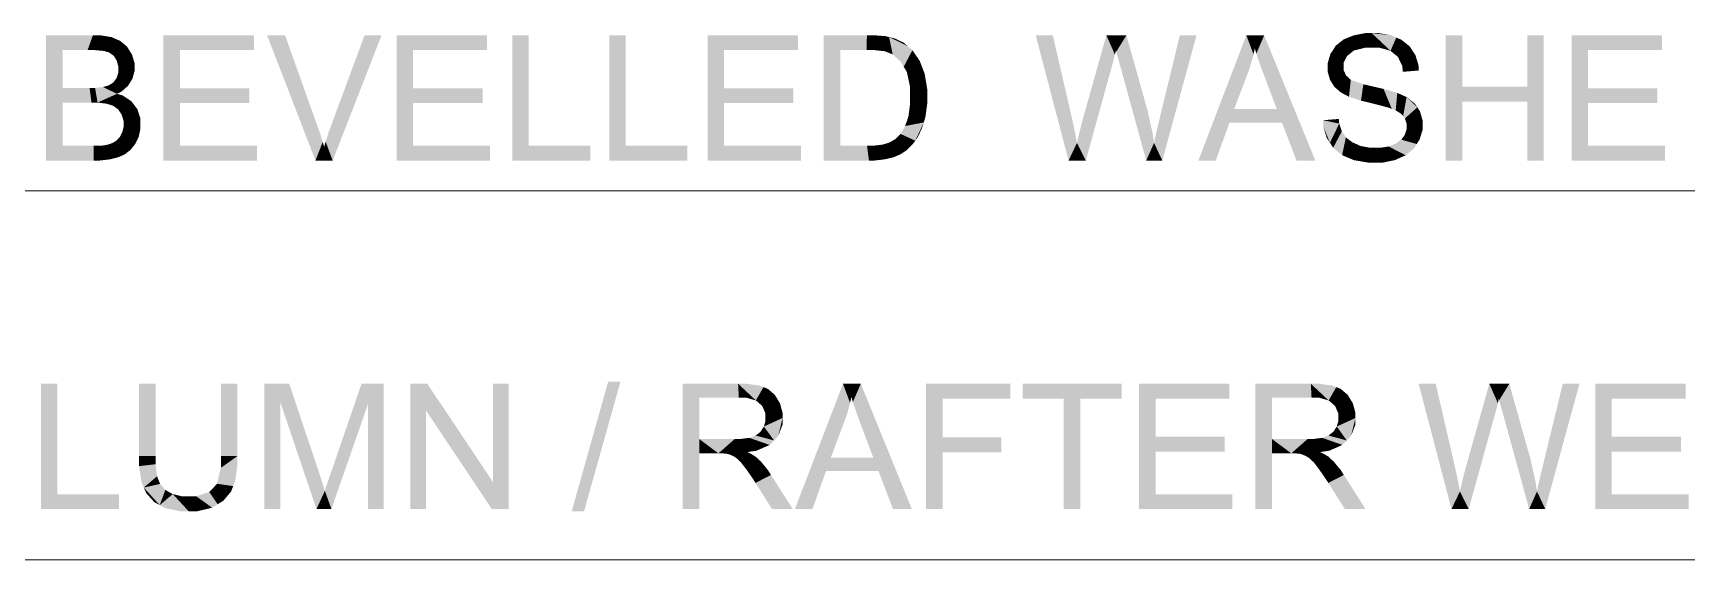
# Model space of a CAD drawing. Header units: millimetres. Extents: x 2 to 579, y 1 to 405.
# Drawn here: x 265.71 to 277.12, y 111.22 to 114.86 of the extents above; entities that cross this region are included whole.
import ezdxf

# ---------------------------------------------------------------- set-up
doc = ezdxf.new("R2010")
doc.units = ezdxf.units.MM
doc.linetypes.add('XKITLINE00', pattern=[0])
doc.layers.add('LinkedObject', color=7, linetype='Continuous', lineweight=0)

# ---------------------------------------------------------------- blocks, each defined once
blk = doc.blocks.new('*A4')
at = {"layer": 'LinkedObject'}
for points in [[(265.795, 114.843), (265.909, 114.379), (265.795, 113.979)], [(265.909, 114.48), (265.909, 114.379), (265.795, 114.843)], [(265.795, 114.843), (265.909, 114.741), (265.909, 114.48)], [(266.082, 114.741), (265.795, 114.843), (266.119, 114.843)], [(265.909, 114.741), (265.795, 114.843), (266.082, 114.741)], [(266.082, 114.741), (266.119, 114.843), (266.129, 114.741)], [(266.119, 114.843), (266.195, 114.735), (266.129, 114.741)], [(266.169, 114.843), (266.195, 114.735), (266.119, 114.843)], [(266.248, 114.83), (266.195, 114.735), (266.169, 114.843)], [(266.72, 114.477), (266.606, 113.979), (266.606, 114.843)], [(266.72, 114.477), (266.606, 114.843), (266.72, 114.741)], [(267.231, 114.741), (266.606, 114.843), (267.231, 114.843)], [(266.72, 114.741), (266.606, 114.843), (267.231, 114.741)], [(267.445, 114.843), (267.655, 113.979), (267.321, 114.843)], [(267.669, 114.215), (267.655, 113.979), (267.445, 114.843)], [(268.111, 114.843), (267.761, 114.215), (267.994, 114.843)], [(267.774, 113.979), (267.761, 114.215), (268.111, 114.843)], [(268.329, 114.477), (268.215, 113.979), (268.215, 114.843)], [(268.329, 114.477), (268.215, 114.843), (268.329, 114.741)], [(268.84, 114.741), (268.215, 114.843), (268.84, 114.843)], [(268.329, 114.741), (268.215, 114.843), (268.84, 114.741)], [(269.127, 114.843), (269.013, 113.979), (269.013, 114.843)], [(269.127, 114.081), (269.013, 113.979), (269.127, 114.843)], [(269.797, 114.843), (269.683, 113.979), (269.683, 114.843)], [(269.797, 114.081), (269.683, 113.979), (269.797, 114.843)], [(270.475, 114.477), (270.361, 113.979), (270.361, 114.843)], [(270.475, 114.477), (270.361, 114.843), (270.475, 114.741)], [(270.985, 114.741), (270.361, 114.843), (270.985, 114.843)], [(270.475, 114.741), (270.361, 114.843), (270.985, 114.741)], [(271.163, 114.843), (271.277, 114.741), (271.163, 113.979)], [(271.459, 114.741), (271.163, 114.843), (271.461, 114.843)], [(271.277, 114.741), (271.163, 114.843), (271.459, 114.741)], [(271.461, 114.843), (271.51, 114.741), (271.459, 114.741)], [(271.511, 114.843), (271.51, 114.741), (271.461, 114.843)], [(271.511, 114.843), (271.584, 114.733), (271.51, 114.741)], [(271.588, 114.837), (271.584, 114.733), (271.511, 114.843)], [(271.614, 114.831), (271.584, 114.733), (271.588, 114.837)], [(272.744, 114.843), (272.853, 113.979), (272.626, 114.843)], [(272.875, 114.277), (272.853, 113.979), (272.744, 114.843)], [(273.114, 114.843), (273.154, 114.637), (272.95, 114.26)], [(273.154, 114.637), (273.114, 114.843), (273.16, 114.658)], [(273.16, 114.658), (273.114, 114.843), (273.173, 114.709)], [(273.173, 114.709), (273.114, 114.843), (273.18, 114.739)], [(273.252, 114.843), (273.18, 114.739), (273.114, 114.843)], [(273.18, 114.739), (273.252, 114.843), (273.182, 114.729)], [(273.182, 114.729), (273.252, 114.843), (273.196, 114.679)], [(273.196, 114.679), (273.252, 114.843), (273.208, 114.637)], [(273.208, 114.637), (273.252, 114.843), (273.375, 114.406)], [(273.736, 114.843), (273.486, 114.288), (273.621, 114.843)], [(273.5, 113.979), (273.486, 114.288), (273.736, 114.843)], [(274.08, 114.843), (274.092, 114.587), (273.749, 113.979)], [(274.092, 114.587), (274.08, 114.843), (274.106, 114.628)], [(274.106, 114.628), (274.08, 114.843), (274.13, 114.711)], [(274.13, 114.711), (274.08, 114.843), (274.138, 114.753)], [(274.203, 114.843), (274.138, 114.753), (274.08, 114.843)], [(274.138, 114.753), (274.203, 114.843), (274.149, 114.717)], [(274.149, 114.717), (274.203, 114.843), (274.179, 114.627)], [(274.179, 114.627), (274.203, 114.843), (274.2, 114.573)], [(274.2, 114.573), (274.203, 114.843), (274.29, 114.334)], [(274.29, 114.334), (274.203, 114.843), (274.326, 114.241)], [(274.326, 114.241), (274.203, 114.843), (274.556, 113.979)], [(274.823, 114.843), (274.898, 114.757), (274.787, 114.829)], [(274.902, 114.858), (274.898, 114.757), (274.823, 114.843)], [(274.945, 114.858), (274.898, 114.757), (274.902, 114.858)], [(274.898, 114.757), (274.945, 114.858), (274.95, 114.757)], [(274.945, 114.858), (275, 114.757), (274.95, 114.757)], [(275.078, 114.843), (274.945, 114.858), (274.993, 114.858)], [(275.115, 114.827), (274.945, 114.858), (275.078, 114.843)], [(275.075, 114.736), (274.945, 114.858), (275.115, 114.827)], [(275, 114.757), (274.945, 114.858), (275.075, 114.736)], [(275.57, 114.488), (275.456, 113.979), (275.456, 114.843)], [(275.57, 114.488), (275.456, 114.843), (275.57, 114.843)], [(276.133, 114.843), (276.019, 114.488), (276.019, 114.843)], [(276.019, 114.386), (276.019, 114.488), (276.133, 114.843)], [(276.019, 114.386), (276.133, 114.843), (276.133, 113.979)], [(276.439, 114.477), (276.325, 113.979), (276.325, 114.843)], [(276.439, 114.477), (276.325, 114.843), (276.439, 114.741)], [(276.949, 114.741), (276.325, 114.843), (276.949, 114.843)], [(276.439, 114.741), (276.325, 114.843), (276.949, 114.741)], [(266.195, 114.735), (266.248, 114.83), (266.214, 114.729)], [(266.214, 114.729), (266.248, 114.83), (266.233, 114.723)], [(266.233, 114.723), (266.248, 114.83), (266.278, 114.817)], [(266.278, 114.817), (266.263, 114.701), (266.233, 114.723)], [(266.308, 114.804), (266.263, 114.701), (266.278, 114.817)], [(266.355, 114.764), (266.263, 114.701), (266.308, 114.804)], [(266.372, 114.736), (266.263, 114.701), (266.355, 114.764)], [(266.263, 114.701), (266.372, 114.736), (266.273, 114.685)], [(266.372, 114.736), (266.283, 114.668), (266.273, 114.685)], [(266.283, 114.668), (266.372, 114.736), (266.294, 114.63)], [(266.294, 114.63), (266.372, 114.736), (266.406, 114.622)], [(266.406, 114.652), (266.372, 114.736), (266.389, 114.709)], [(266.406, 114.622), (266.372, 114.736), (266.406, 114.652)], [(271.163, 113.979), (271.277, 114.741), (271.277, 114.081)], [(271.614, 114.831), (271.607, 114.724), (271.584, 114.733)], [(271.607, 114.724), (271.614, 114.831), (271.639, 114.711)], [(271.715, 114.792), (271.614, 114.831), (271.651, 114.822)], [(271.741, 114.769), (271.614, 114.831), (271.715, 114.792)], [(271.693, 114.663), (271.614, 114.831), (271.741, 114.769)], [(271.639, 114.711), (271.614, 114.831), (271.693, 114.663)], [(271.741, 114.769), (271.715, 114.626), (271.693, 114.663)], [(271.775, 114.74), (271.715, 114.626), (271.741, 114.769)], [(271.826, 114.666), (271.715, 114.626), (271.775, 114.74)], [(274.679, 114.742), (274.642, 114.62), (274.66, 114.714)], [(274.775, 114.7), (274.642, 114.62), (274.679, 114.742)], [(274.697, 114.771), (274.799, 114.719), (274.679, 114.742)], [(274.679, 114.742), (274.799, 114.719), (274.775, 114.7)], [(274.751, 114.814), (274.799, 114.719), (274.697, 114.771)], [(274.822, 114.738), (274.751, 114.814), (274.787, 114.829)], [(274.799, 114.719), (274.751, 114.814), (274.822, 114.738)], [(274.787, 114.829), (274.898, 114.757), (274.822, 114.738)], [(275.115, 114.827), (275.1, 114.715), (275.075, 114.736)], [(275.151, 114.812), (275.1, 114.715), (275.115, 114.827)], [(275.1, 114.715), (275.151, 114.812), (275.126, 114.694)], [(275.126, 114.694), (275.151, 114.812), (275.227, 114.736)], [(275.227, 114.736), (275.156, 114.632), (275.126, 114.694)], [(275.227, 114.736), (275.151, 114.812), (275.208, 114.766)], [(275.247, 114.706), (275.156, 114.632), (275.227, 114.736)], [(266.283, 114.549), (266.406, 114.622), (266.376, 114.518)], [(266.294, 114.586), (266.406, 114.622), (266.283, 114.549)], [(266.406, 114.622), (266.294, 114.609), (266.294, 114.63)], [(266.294, 114.609), (266.406, 114.622), (266.294, 114.586)], [(266.376, 114.518), (266.406, 114.622), (266.391, 114.542)], [(266.391, 114.542), (266.406, 114.622), (266.406, 114.595)], [(271.715, 114.626), (271.826, 114.666), (271.737, 114.59)], [(271.737, 114.59), (271.826, 114.666), (271.843, 114.621)], [(271.843, 114.621), (271.759, 114.486), (271.737, 114.59)], [(271.86, 114.577), (271.759, 114.486), (271.843, 114.621)], [(272.95, 114.26), (273.154, 114.637), (272.972, 113.979)], [(273.375, 114.406), (273.389, 113.979), (273.208, 114.637)], [(274.66, 114.714), (274.642, 114.62), (274.642, 114.652)], [(274.751, 114.654), (274.642, 114.62), (274.775, 114.7)], [(274.642, 114.62), (274.751, 114.654), (274.751, 114.627)], [(274.751, 114.604), (274.642, 114.62), (274.751, 114.627)], [(274.642, 114.62), (274.751, 114.604), (274.642, 114.59)], [(275.268, 114.638), (275.156, 114.632), (275.247, 114.706)], [(275.27, 114.6), (275.156, 114.632), (275.268, 114.638)], [(275.156, 114.632), (275.27, 114.6), (275.16, 114.591)], [(266.228, 114.497), (266.316, 114.454), (266.206, 114.491)], [(266.26, 114.518), (266.316, 114.454), (266.228, 114.497)], [(266.376, 114.518), (266.26, 114.518), (266.283, 114.549)], [(266.361, 114.494), (266.26, 114.518), (266.376, 114.518)], [(266.316, 114.454), (266.26, 114.518), (266.361, 114.494)], [(271.877, 114.474), (271.759, 114.486), (271.86, 114.577)], [(273.749, 113.979), (274.092, 114.587), (273.996, 114.334)], [(274.642, 114.59), (274.751, 114.604), (274.657, 114.536)], [(274.657, 114.536), (274.751, 114.604), (274.672, 114.512)], [(274.672, 114.512), (274.751, 114.604), (274.768, 114.566)], [(274.768, 114.566), (274.733, 114.448), (274.672, 114.512)], [(274.672, 114.512), (274.733, 114.448), (274.687, 114.488)], [(274.785, 114.551), (274.733, 114.448), (274.768, 114.566)], [(274.733, 114.448), (274.785, 114.551), (274.764, 114.432)], [(274.764, 114.432), (274.785, 114.551), (274.801, 114.536)], [(274.764, 114.432), (274.801, 114.536), (274.788, 114.419)], [(274.788, 114.419), (274.801, 114.536), (274.871, 114.392)], [(274.871, 114.392), (274.801, 114.536), (274.888, 114.505)], [(274.871, 114.392), (274.888, 114.505), (274.93, 114.378)], [(274.93, 114.378), (274.888, 114.505), (274.957, 114.489)], [(266.109, 114.379), (265.909, 114.48), (266.096, 114.48)], [(265.909, 114.379), (265.909, 114.48), (266.109, 114.379)], [(266.151, 114.379), (266.096, 114.48), (266.134, 114.48)], [(266.109, 114.379), (266.096, 114.48), (266.151, 114.379)], [(266.189, 114.486), (266.285, 114.439), (266.134, 114.48)], [(266.134, 114.48), (266.285, 114.439), (266.151, 114.379)], [(266.151, 114.379), (266.285, 114.439), (266.214, 114.371)], [(266.206, 114.491), (266.316, 114.454), (266.189, 114.486)], [(266.285, 114.439), (266.189, 114.486), (266.316, 114.454)], [(266.285, 114.439), (266.258, 114.357), (266.214, 114.371)], [(266.258, 114.357), (266.285, 114.439), (266.293, 114.332)], [(266.384, 114.388), (266.285, 114.439), (266.324, 114.428)], [(266.293, 114.332), (266.285, 114.439), (266.384, 114.388)], [(266.293, 114.332), (266.384, 114.388), (266.305, 114.314)], [(266.305, 114.314), (266.384, 114.388), (266.317, 114.296)], [(266.317, 114.296), (266.384, 114.388), (266.405, 114.361)], [(266.72, 114.375), (266.606, 113.979), (266.72, 114.477)], [(267.199, 114.375), (266.72, 114.477), (267.199, 114.477)], [(266.72, 114.375), (266.72, 114.477), (267.199, 114.375)], [(268.329, 114.375), (268.215, 113.979), (268.329, 114.477)], [(268.808, 114.375), (268.329, 114.477), (268.808, 114.477)], [(268.329, 114.375), (268.329, 114.477), (268.808, 114.375)], [(270.475, 114.375), (270.361, 113.979), (270.475, 114.477)], [(270.953, 114.375), (270.475, 114.477), (270.953, 114.477)], [(270.475, 114.375), (270.475, 114.477), (270.953, 114.375)], [(271.877, 114.416), (271.759, 114.486), (271.877, 114.474)], [(271.759, 114.486), (271.877, 114.416), (271.759, 114.418)], [(271.877, 114.416), (271.759, 114.369), (271.759, 114.418)], [(271.877, 114.367), (271.759, 114.369), (271.877, 114.416)], [(273.398, 114.324), (273.389, 113.979), (273.375, 114.406)], [(274.93, 114.378), (274.957, 114.489), (274.99, 114.363)], [(274.99, 114.363), (274.957, 114.489), (275.027, 114.473)], [(274.99, 114.363), (275.027, 114.473), (275.067, 114.342)], [(275.067, 114.342), (275.027, 114.473), (275.084, 114.335)], [(275.084, 114.335), (275.027, 114.473), (275.111, 114.325)], [(275.122, 114.446), (275.111, 114.325), (275.027, 114.473)], [(275.148, 114.434), (275.111, 114.325), (275.122, 114.446)], [(275.111, 114.325), (275.148, 114.434), (275.15, 114.3)], [(275.15, 114.3), (275.148, 114.434), (275.186, 114.417)], [(275.15, 114.3), (275.186, 114.417), (275.162, 114.285)], [(275.162, 114.285), (275.186, 114.417), (275.174, 114.269)], [(275.186, 114.417), (275.26, 114.346), (275.174, 114.269)], [(275.26, 114.346), (275.186, 114.417), (275.242, 114.373)], [(275.57, 114.386), (275.456, 113.979), (275.57, 114.488)], [(275.456, 113.979), (275.57, 114.386), (275.57, 113.979)], [(275.57, 114.488), (276.019, 114.386), (275.57, 114.386)], [(276.019, 114.488), (276.019, 114.386), (275.57, 114.488)], [(276.019, 114.386), (276.133, 113.979), (276.019, 113.979)], [(276.439, 114.375), (276.325, 113.979), (276.439, 114.477)], [(276.917, 114.375), (276.439, 114.477), (276.917, 114.477)], [(276.439, 114.375), (276.439, 114.477), (276.917, 114.375)], [(265.795, 113.979), (265.909, 114.379), (265.909, 114.081)], [(266.405, 114.361), (266.33, 114.254), (266.317, 114.296)], [(266.426, 114.333), (266.33, 114.254), (266.405, 114.361)], [(266.447, 114.268), (266.33, 114.254), (266.426, 114.333)], [(266.447, 114.23), (266.33, 114.254), (266.447, 114.268)], [(266.72, 114.081), (266.606, 113.979), (266.72, 114.375)], [(268.329, 114.081), (268.215, 113.979), (268.329, 114.375)], [(270.475, 114.081), (270.361, 113.979), (270.475, 114.375)], [(271.854, 114.242), (271.737, 114.251), (271.748, 114.286)], [(271.759, 114.369), (271.877, 114.367), (271.748, 114.286)], [(271.748, 114.286), (271.877, 114.367), (271.854, 114.242)], [(271.854, 114.242), (271.877, 114.367), (271.865, 114.28)], [(272.885, 114.232), (272.853, 113.979), (272.875, 114.277)], [(273.432, 114.172), (273.389, 113.979), (273.398, 114.324)], [(273.486, 114.288), (273.5, 113.979), (273.473, 114.235)], [(273.964, 114.241), (273.749, 113.979), (273.996, 114.334)], [(273.996, 114.334), (274.326, 114.241), (273.964, 114.241)], [(274.29, 114.334), (274.326, 114.241), (273.996, 114.334)], [(274.721, 114.234), (274.61, 114.257), (274.718, 114.266)], [(275.174, 114.269), (275.26, 114.346), (275.186, 114.234)], [(275.186, 114.234), (275.26, 114.346), (275.278, 114.319)], [(275.186, 114.234), (275.278, 114.319), (275.186, 114.214)], [(275.186, 114.214), (275.278, 114.319), (275.186, 114.194)], [(275.278, 114.319), (275.296, 114.223), (275.186, 114.194)], [(275.296, 114.223), (275.278, 114.319), (275.296, 114.258)], [(276.439, 114.081), (276.325, 113.979), (276.439, 114.375)], [(266.422, 114.117), (266.304, 114.141), (266.321, 114.173)], [(266.321, 114.173), (266.447, 114.23), (266.422, 114.117)], [(266.33, 114.209), (266.447, 114.23), (266.321, 114.173)], [(266.33, 114.254), (266.447, 114.23), (266.33, 114.23)], [(266.447, 114.23), (266.33, 114.209), (266.33, 114.23)], [(266.422, 114.117), (266.447, 114.23), (266.435, 114.143)], [(266.435, 114.143), (266.447, 114.23), (266.447, 114.199)], [(267.683, 114.178), (267.655, 113.979), (267.669, 114.215)], [(267.705, 114.107), (267.655, 113.979), (267.683, 114.178)], [(267.748, 114.18), (267.774, 113.979), (267.725, 114.109)], [(267.761, 114.215), (267.774, 113.979), (267.748, 114.18)], [(271.795, 114.116), (271.673, 114.142), (271.694, 114.162)], [(271.694, 114.162), (271.854, 114.242), (271.795, 114.116)], [(271.725, 114.217), (271.854, 114.242), (271.694, 114.162)], [(271.737, 114.251), (271.854, 114.242), (271.725, 114.217)], [(271.795, 114.116), (271.854, 114.242), (271.813, 114.141)], [(271.813, 114.141), (271.854, 114.242), (271.842, 114.204)], [(272.903, 114.144), (272.853, 113.979), (272.885, 114.232)], [(272.927, 114.169), (272.972, 113.979), (272.911, 114.1)], [(272.947, 114.249), (272.972, 113.979), (272.927, 114.169)], [(272.95, 114.26), (272.972, 113.979), (272.947, 114.249)], [(273.443, 114.1), (273.389, 113.979), (273.432, 114.172)], [(273.473, 114.235), (273.5, 113.979), (273.451, 114.141)], [(273.749, 113.979), (273.964, 114.241), (273.869, 113.979)], [(274.326, 114.241), (274.556, 113.979), (274.426, 113.979)], [(274.61, 114.257), (274.657, 114.102), (274.611, 114.213)], [(274.721, 114.234), (274.657, 114.102), (274.61, 114.257)], [(274.611, 114.213), (274.657, 114.102), (274.634, 114.136)], [(274.739, 114.18), (274.657, 114.102), (274.721, 114.234)], [(274.657, 114.102), (274.739, 114.18), (274.679, 114.067)], [(274.679, 114.067), (274.739, 114.18), (274.741, 114.016)], [(274.753, 114.16), (274.741, 114.016), (274.739, 114.18)], [(274.767, 114.139), (274.741, 114.016), (274.753, 114.16)], [(275.174, 114.157), (275.276, 114.124), (275.162, 114.14)], [(275.174, 114.157), (275.296, 114.223), (275.276, 114.124)], [(275.186, 114.194), (275.296, 114.223), (275.174, 114.157)], [(275.276, 114.124), (275.296, 114.223), (275.296, 114.189)], [(265.909, 114.081), (266.125, 113.979), (265.795, 113.979)], [(266.125, 114.081), (266.125, 113.979), (265.909, 114.081)], [(266.125, 114.081), (266.166, 113.979), (266.125, 113.979)], [(266.153, 114.081), (266.166, 113.979), (266.125, 114.081)], [(266.192, 114.083), (266.235, 113.987), (266.153, 114.081)], [(266.153, 114.081), (266.235, 113.987), (266.166, 113.979)], [(266.203, 114.085), (266.235, 113.987), (266.192, 114.083)], [(266.264, 113.994), (266.203, 114.085), (266.223, 114.089)], [(266.235, 113.987), (266.203, 114.085), (266.264, 113.994)], [(266.256, 114.101), (266.358, 114.037), (266.223, 114.089)], [(266.223, 114.089), (266.358, 114.037), (266.264, 113.994)], [(266.269, 114.109), (266.358, 114.037), (266.256, 114.101)], [(266.264, 113.994), (266.358, 114.037), (266.292, 114.001)], [(266.358, 114.037), (266.269, 114.109), (266.282, 114.117)], [(266.304, 114.141), (266.377, 114.051), (266.282, 114.117)], [(266.282, 114.117), (266.377, 114.051), (266.358, 114.037)], [(266.292, 114.001), (266.358, 114.037), (266.34, 114.022)], [(266.409, 114.091), (266.304, 114.141), (266.422, 114.117)], [(266.377, 114.051), (266.304, 114.141), (266.409, 114.091)], [(266.606, 113.979), (266.72, 114.081), (267.251, 113.979)], [(267.251, 113.979), (266.72, 114.081), (267.251, 114.081)], [(267.715, 114.074), (267.655, 113.979), (267.705, 114.107)], [(267.655, 113.979), (267.715, 114.074), (267.774, 113.979)], [(267.725, 114.109), (267.774, 113.979), (267.715, 114.074)], [(268.215, 113.979), (268.329, 114.081), (268.86, 113.979)], [(268.86, 113.979), (268.329, 114.081), (268.86, 114.081)], [(269.013, 113.979), (269.127, 114.081), (269.552, 113.979)], [(269.552, 113.979), (269.127, 114.081), (269.552, 114.081)], [(269.683, 113.979), (269.797, 114.081), (270.222, 113.979)], [(270.222, 113.979), (269.797, 114.081), (270.222, 114.081)], [(270.361, 113.979), (270.475, 114.081), (271.005, 113.979)], [(271.005, 113.979), (270.475, 114.081), (271.005, 114.081)], [(271.277, 114.081), (271.475, 113.979), (271.163, 113.979)], [(271.462, 114.081), (271.475, 113.979), (271.277, 114.081)], [(271.462, 114.081), (271.514, 113.979), (271.475, 113.979)], [(271.504, 114.081), (271.514, 113.979), (271.462, 114.081)], [(271.613, 113.994), (271.504, 114.081), (271.571, 114.089)], [(271.583, 113.987), (271.504, 114.081), (271.613, 113.994)], [(271.514, 113.979), (271.504, 114.081), (271.583, 113.987)], [(271.596, 114.097), (271.613, 113.994), (271.571, 114.089)], [(271.62, 114.105), (271.613, 113.994), (271.596, 114.097)], [(271.613, 113.994), (271.62, 114.105), (271.644, 114.001)], [(271.716, 114.037), (271.62, 114.105), (271.659, 114.128)], [(271.695, 114.023), (271.62, 114.105), (271.716, 114.037)], [(271.644, 114.001), (271.62, 114.105), (271.695, 114.023)], [(271.673, 114.142), (271.738, 114.052), (271.659, 114.128)], [(271.659, 114.128), (271.738, 114.052), (271.716, 114.037)], [(271.777, 114.091), (271.673, 114.142), (271.795, 114.116)], [(271.738, 114.052), (271.673, 114.142), (271.777, 114.091)], [(272.911, 114.1), (272.853, 113.979), (272.903, 114.144)], [(272.911, 114.1), (272.972, 113.979), (272.853, 113.979)], [(273.443, 114.1), (273.5, 113.979), (273.389, 113.979)], [(273.451, 114.141), (273.5, 113.979), (273.443, 114.1)], [(274.767, 114.139), (274.781, 113.999), (274.741, 114.016)], [(274.811, 114.105), (274.781, 113.999), (274.767, 114.139)], [(274.781, 113.999), (274.811, 114.105), (274.821, 113.982)], [(274.84, 114.092), (274.821, 113.982), (274.811, 114.105)], [(274.869, 114.079), (274.821, 113.982), (274.84, 114.092)], [(274.869, 114.079), (274.919, 113.965), (274.821, 113.982)], [(274.935, 114.067), (274.919, 113.965), (274.869, 114.079)], [(274.935, 114.067), (274.977, 113.965), (274.919, 113.965)], [(274.972, 114.067), (274.977, 113.965), (274.935, 114.067)], [(274.972, 114.067), (275.023, 113.965), (274.977, 113.965)], [(275.005, 114.067), (275.023, 113.965), (274.972, 114.067)], [(275.062, 114.076), (275.143, 113.999), (275.005, 114.067)], [(275.005, 114.067), (275.143, 113.999), (275.023, 113.965)], [(275.087, 114.086), (275.237, 114.063), (275.062, 114.076)], [(275.18, 114.015), (275.062, 114.076), (275.237, 114.063)], [(275.143, 113.999), (275.062, 114.076), (275.18, 114.015)], [(275.112, 114.096), (275.237, 114.063), (275.087, 114.086)], [(275.149, 114.123), (275.256, 114.093), (275.112, 114.096)], [(275.112, 114.096), (275.256, 114.093), (275.237, 114.063)], [(275.162, 114.14), (275.276, 114.124), (275.149, 114.123)], [(275.256, 114.093), (275.149, 114.123), (275.276, 114.124)], [(276.325, 113.979), (276.439, 114.081), (276.969, 113.979)], [(276.969, 113.979), (276.439, 114.081), (276.969, 114.081)], [(275.023, 113.965), (275.143, 113.999), (275.106, 113.982)], [(265.874, 112.439), (265.76, 111.575), (265.76, 112.439)], [(265.874, 111.677), (265.76, 111.575), (265.874, 112.439)], [(266.551, 112.439), (266.437, 111.94), (266.437, 112.439)], [(266.551, 111.94), (266.437, 111.94), (266.551, 112.439)], [(267.116, 112.439), (267.002, 111.94), (267.002, 112.439)], [(267.116, 111.94), (267.002, 111.94), (267.116, 112.439)], [(267.303, 112.439), (267.413, 112.31), (267.303, 111.575)], [(267.413, 112.31), (267.303, 112.439), (267.474, 112.439)], [(267.413, 112.31), (267.474, 112.439), (267.662, 111.575)], [(267.662, 111.575), (267.474, 112.439), (267.679, 111.828)], [(267.973, 112.439), (268.017, 112.298), (267.766, 111.838)], [(268.126, 112.439), (268.017, 112.298), (267.973, 112.439)], [(268.017, 111.575), (268.126, 112.439), (268.126, 111.575)], [(268.017, 112.298), (268.126, 112.439), (268.017, 111.575)], [(268.309, 112.439), (268.419, 112.253), (268.309, 111.575)], [(268.419, 112.253), (268.309, 112.439), (268.427, 112.439)], [(268.419, 112.253), (268.427, 112.439), (268.872, 111.575)], [(268.872, 111.575), (268.427, 112.439), (268.88, 111.761)], [(268.989, 112.439), (268.88, 111.761), (268.88, 112.439)], [(268.989, 111.575), (268.88, 111.761), (268.989, 112.439)], [(269.76, 112.453), (269.424, 111.56), (269.675, 112.453)], [(269.509, 111.56), (269.424, 111.56), (269.76, 112.453)], [(270.304, 112.058), (270.189, 111.575), (270.189, 112.439)], [(270.189, 112.439), (270.304, 112.344), (270.304, 112.058)], [(270.577, 112.344), (270.189, 112.439), (270.572, 112.439)], [(270.304, 112.344), (270.189, 112.439), (270.577, 112.344)], [(270.572, 112.439), (270.625, 112.344), (270.577, 112.344)], [(270.717, 112.427), (270.572, 112.439), (270.629, 112.439)], [(270.747, 112.416), (270.572, 112.439), (270.717, 112.427)], [(270.695, 112.324), (270.572, 112.439), (270.747, 112.416)], [(270.625, 112.344), (270.572, 112.439), (270.695, 112.324)], [(271.296, 112.439), (271.307, 112.183), (270.964, 111.575)], [(271.307, 112.183), (271.296, 112.439), (271.322, 112.224)], [(271.322, 112.224), (271.296, 112.439), (271.345, 112.307)], [(271.345, 112.307), (271.296, 112.439), (271.354, 112.348)], [(271.419, 112.439), (271.354, 112.348), (271.296, 112.439)], [(271.354, 112.348), (271.419, 112.439), (271.364, 112.313)], [(271.364, 112.313), (271.419, 112.439), (271.395, 112.223)], [(271.395, 112.223), (271.419, 112.439), (271.415, 112.169)], [(271.415, 112.169), (271.419, 112.439), (271.505, 111.93)], [(271.505, 111.93), (271.419, 112.439), (271.541, 111.837)], [(271.541, 111.837), (271.419, 112.439), (271.771, 111.575)], [(271.983, 112.069), (271.869, 111.575), (271.869, 112.439)], [(271.983, 112.069), (271.869, 112.439), (271.983, 112.337)], [(272.451, 112.337), (271.869, 112.439), (272.451, 112.439)], [(271.983, 112.337), (271.869, 112.439), (272.451, 112.337)], [(272.535, 112.439), (272.819, 112.337), (272.535, 112.337)], [(272.934, 112.337), (272.819, 112.337), (272.535, 112.439)], [(272.934, 112.337), (272.535, 112.439), (273.22, 112.439)], [(272.934, 112.337), (273.22, 112.439), (273.22, 112.337)], [(273.453, 112.073), (273.339, 111.575), (273.339, 112.439)], [(273.453, 112.073), (273.339, 112.439), (273.453, 112.337)], [(273.963, 112.337), (273.339, 112.439), (273.963, 112.439)], [(273.453, 112.337), (273.339, 112.439), (273.963, 112.337)], [(274.257, 112.058), (274.143, 111.575), (274.143, 112.439)], [(274.143, 112.439), (274.257, 112.344), (274.257, 112.058)], [(274.53, 112.344), (274.143, 112.439), (274.525, 112.439)], [(274.257, 112.344), (274.143, 112.439), (274.53, 112.344)], [(274.525, 112.439), (274.578, 112.344), (274.53, 112.344)], [(274.671, 112.427), (274.525, 112.439), (274.583, 112.439)], [(274.701, 112.416), (274.525, 112.439), (274.671, 112.427)], [(274.648, 112.324), (274.525, 112.439), (274.701, 112.416)], [(274.578, 112.344), (274.525, 112.439), (274.648, 112.324)], [(275.387, 112.439), (275.496, 111.575), (275.269, 112.439)], [(275.518, 111.873), (275.496, 111.575), (275.387, 112.439)], [(275.757, 112.439), (275.797, 112.233), (275.593, 111.855)], [(275.797, 112.233), (275.757, 112.439), (275.803, 112.254)], [(275.803, 112.254), (275.757, 112.439), (275.816, 112.305)], [(275.816, 112.305), (275.757, 112.439), (275.823, 112.335)], [(275.895, 112.439), (275.823, 112.335), (275.757, 112.439)], [(275.823, 112.335), (275.895, 112.439), (275.825, 112.325)], [(275.825, 112.325), (275.895, 112.439), (275.839, 112.274)], [(275.839, 112.274), (275.895, 112.439), (275.851, 112.233)], [(275.851, 112.233), (275.895, 112.439), (276.018, 112.001)], [(276.379, 112.439), (276.129, 111.884), (276.264, 112.439)], [(276.143, 111.575), (276.129, 111.884), (276.379, 112.439)], [(276.602, 112.073), (276.488, 111.575), (276.488, 112.439)], [(276.602, 112.073), (276.488, 112.439), (276.602, 112.337)], [(277.113, 112.337), (276.488, 112.439), (277.113, 112.439)], [(276.602, 112.337), (276.488, 112.439), (277.113, 112.337)], [(270.747, 112.416), (270.717, 112.305), (270.695, 112.324)], [(270.777, 112.404), (270.717, 112.305), (270.747, 112.416)], [(270.717, 112.305), (270.777, 112.404), (270.739, 112.285)], [(270.739, 112.285), (270.777, 112.404), (270.843, 112.334)], [(270.843, 112.334), (270.761, 112.234), (270.739, 112.285)], [(270.861, 112.304), (270.761, 112.234), (270.843, 112.334)], [(270.843, 112.334), (270.777, 112.404), (270.825, 112.363)], [(272.819, 111.575), (272.934, 112.337), (272.934, 111.575)], [(272.819, 112.337), (272.934, 112.337), (272.819, 111.575)], [(274.701, 112.416), (274.671, 112.305), (274.648, 112.324)], [(274.731, 112.404), (274.671, 112.305), (274.701, 112.416)], [(274.671, 112.305), (274.731, 112.404), (274.693, 112.285)], [(274.693, 112.285), (274.731, 112.404), (274.797, 112.334)], [(274.797, 112.334), (274.715, 112.234), (274.693, 112.285)], [(274.815, 112.304), (274.715, 112.234), (274.797, 112.334)], [(274.797, 112.334), (274.731, 112.404), (274.779, 112.363)], [(267.303, 111.575), (267.413, 112.31), (267.413, 111.575)], [(267.766, 111.838), (268.017, 112.298), (267.765, 111.575)], [(268.309, 111.575), (268.419, 112.253), (268.419, 111.575)], [(270.879, 112.239), (270.761, 112.234), (270.861, 112.304)], [(270.879, 112.203), (270.761, 112.234), (270.879, 112.239)], [(270.761, 112.234), (270.879, 112.203), (270.761, 112.204)], [(274.833, 112.239), (274.715, 112.234), (274.815, 112.304)], [(274.833, 112.203), (274.715, 112.234), (274.833, 112.239)], [(274.715, 112.234), (274.833, 112.203), (274.715, 112.204)], [(275.593, 111.855), (275.797, 112.233), (275.615, 111.575)], [(276.018, 112.001), (276.032, 111.575), (275.851, 112.233)], [(270.82, 112.048), (270.693, 112.082), (270.727, 112.108)], [(270.738, 112.126), (270.82, 112.048), (270.727, 112.108)], [(270.75, 112.144), (270.82, 112.048), (270.738, 112.126)], [(270.75, 112.144), (270.879, 112.203), (270.82, 112.048)], [(270.761, 112.183), (270.879, 112.203), (270.75, 112.144)], [(270.879, 112.203), (270.761, 112.183), (270.761, 112.204)], [(270.82, 112.048), (270.879, 112.203), (270.849, 112.08)], [(270.849, 112.08), (270.879, 112.203), (270.879, 112.157)], [(270.964, 111.575), (271.307, 112.183), (271.212, 111.93)], [(274.773, 112.048), (274.647, 112.082), (274.681, 112.108)], [(274.692, 112.126), (274.773, 112.048), (274.681, 112.108)], [(274.704, 112.144), (274.773, 112.048), (274.692, 112.126)], [(274.704, 112.144), (274.833, 112.203), (274.773, 112.048)], [(274.715, 112.183), (274.833, 112.203), (274.704, 112.144)], [(274.833, 112.203), (274.715, 112.183), (274.715, 112.204)], [(274.773, 112.048), (274.833, 112.203), (274.803, 112.08)], [(274.803, 112.08), (274.833, 112.203), (274.833, 112.157)], [(270.304, 112.058), (270.304, 111.959), (270.189, 111.575)], [(270.436, 111.959), (270.304, 112.058), (270.549, 112.058)], [(270.304, 111.959), (270.304, 112.058), (270.436, 111.959)], [(270.436, 111.959), (270.549, 112.058), (270.458, 111.959)], [(270.458, 111.959), (270.549, 112.058), (270.49, 111.957)], [(270.49, 111.957), (270.549, 112.058), (270.499, 111.955)], [(270.499, 111.955), (270.549, 112.058), (270.513, 111.951)], [(270.513, 111.951), (270.549, 112.058), (270.539, 111.94)], [(270.539, 111.94), (270.549, 112.058), (270.588, 112.058)], [(270.539, 111.94), (270.588, 112.058), (270.552, 111.932)], [(270.588, 112.058), (270.636, 111.968), (270.552, 111.932)], [(270.649, 112.066), (270.636, 111.968), (270.588, 112.058)], [(270.636, 111.968), (270.649, 112.066), (270.698, 111.977)], [(270.671, 112.074), (270.82, 112.048), (270.649, 112.066)], [(270.79, 112.017), (270.649, 112.066), (270.82, 112.048)], [(270.698, 111.977), (270.649, 112.066), (270.79, 112.017)], [(270.693, 112.082), (270.82, 112.048), (270.671, 112.074)], [(271.983, 111.967), (271.869, 111.575), (271.983, 112.069)], [(272.388, 111.967), (271.983, 112.069), (272.388, 112.069)], [(271.983, 111.967), (271.983, 112.069), (272.388, 111.967)], [(273.453, 111.971), (273.339, 111.575), (273.453, 112.073)], [(273.931, 111.971), (273.453, 112.073), (273.931, 112.073)], [(273.453, 111.971), (273.453, 112.073), (273.931, 111.971)], [(274.257, 112.058), (274.257, 111.959), (274.143, 111.575)], [(274.39, 111.959), (274.257, 112.058), (274.503, 112.058)], [(274.257, 111.959), (274.257, 112.058), (274.39, 111.959)], [(274.39, 111.959), (274.503, 112.058), (274.412, 111.959)], [(274.412, 111.959), (274.503, 112.058), (274.443, 111.957)], [(274.443, 111.957), (274.503, 112.058), (274.453, 111.955)], [(274.453, 111.955), (274.503, 112.058), (274.466, 111.951)], [(274.466, 111.951), (274.503, 112.058), (274.492, 111.94)], [(274.492, 111.94), (274.503, 112.058), (274.542, 112.058)], [(274.492, 111.94), (274.542, 112.058), (274.505, 111.932)], [(274.542, 112.058), (274.59, 111.968), (274.505, 111.932)], [(274.603, 112.066), (274.59, 111.968), (274.542, 112.058)], [(274.59, 111.968), (274.603, 112.066), (274.652, 111.977)], [(274.625, 112.074), (274.773, 112.048), (274.603, 112.066)], [(274.743, 112.017), (274.603, 112.066), (274.773, 112.048)], [(274.652, 111.977), (274.603, 112.066), (274.743, 112.017)], [(274.647, 112.082), (274.773, 112.048), (274.625, 112.074)], [(276.041, 111.92), (276.032, 111.575), (276.018, 112.001)], [(276.602, 111.971), (276.488, 111.575), (276.602, 112.073)], [(277.081, 111.971), (276.602, 112.073), (277.081, 112.073)], [(276.602, 111.971), (276.602, 112.073), (277.081, 111.971)], [(266.551, 111.94), (266.437, 111.871), (266.437, 111.94)], [(266.551, 111.884), (266.437, 111.871), (266.551, 111.94)], [(266.551, 111.884), (266.47, 111.723), (266.437, 111.871)], [(266.437, 111.871), (266.47, 111.723), (266.454, 111.763)], [(266.562, 111.801), (266.47, 111.723), (266.551, 111.884)], [(266.975, 111.749), (267.116, 111.94), (267.087, 111.733)], [(267.002, 111.859), (267.116, 111.94), (266.975, 111.749)], [(267.116, 111.94), (267.002, 111.859), (267.002, 111.94)], [(267.087, 111.733), (267.116, 111.94), (267.101, 111.771)], [(267.101, 111.771), (267.116, 111.94), (267.116, 111.875)], [(270.189, 111.575), (270.304, 111.959), (270.304, 111.575)], [(270.552, 111.932), (270.636, 111.968), (270.564, 111.923)], [(270.636, 111.968), (270.593, 111.895), (270.564, 111.923)], [(270.659, 111.957), (270.593, 111.895), (270.636, 111.968)], [(270.593, 111.895), (270.659, 111.957), (270.609, 111.874)], [(270.609, 111.874), (270.659, 111.957), (270.626, 111.853)], [(270.626, 111.853), (270.659, 111.957), (270.705, 111.925)], [(270.705, 111.925), (270.667, 111.794), (270.626, 111.853)], [(270.705, 111.925), (270.659, 111.957), (270.693, 111.936)], [(270.73, 111.902), (270.667, 111.794), (270.705, 111.925)], [(270.777, 111.845), (270.667, 111.794), (270.73, 111.902)], [(271.179, 111.837), (270.964, 111.575), (271.212, 111.93)], [(271.212, 111.93), (271.541, 111.837), (271.179, 111.837)], [(271.505, 111.93), (271.541, 111.837), (271.212, 111.93)], [(271.869, 111.575), (271.983, 111.967), (271.983, 111.575)], [(273.453, 111.677), (273.339, 111.575), (273.453, 111.971)], [(274.143, 111.575), (274.257, 111.959), (274.257, 111.575)], [(274.505, 111.932), (274.59, 111.968), (274.518, 111.923)], [(274.59, 111.968), (274.547, 111.895), (274.518, 111.923)], [(274.612, 111.957), (274.547, 111.895), (274.59, 111.968)], [(274.547, 111.895), (274.612, 111.957), (274.563, 111.874)], [(274.563, 111.874), (274.612, 111.957), (274.579, 111.853)], [(274.579, 111.853), (274.612, 111.957), (274.658, 111.925)], [(274.658, 111.925), (274.62, 111.794), (274.579, 111.853)], [(274.658, 111.925), (274.612, 111.957), (274.647, 111.936)], [(274.683, 111.902), (274.62, 111.794), (274.658, 111.925)], [(274.731, 111.845), (274.62, 111.794), (274.683, 111.902)], [(275.528, 111.828), (275.496, 111.575), (275.518, 111.873)], [(276.075, 111.767), (276.032, 111.575), (276.041, 111.92)], [(276.129, 111.884), (276.143, 111.575), (276.116, 111.831)], [(276.602, 111.677), (276.488, 111.575), (276.602, 111.971)], [(266.47, 111.723), (266.562, 111.801), (266.572, 111.774)], [(266.583, 111.748), (266.47, 111.723), (266.572, 111.774)], [(267.693, 111.785), (267.662, 111.575), (267.679, 111.828)], [(267.713, 111.721), (267.662, 111.575), (267.693, 111.785)], [(267.75, 111.793), (267.765, 111.575), (267.727, 111.724)], [(267.766, 111.838), (267.765, 111.575), (267.75, 111.793)], [(268.88, 111.761), (268.989, 111.575), (268.872, 111.575)], [(270.667, 111.794), (270.777, 111.845), (270.692, 111.755)], [(270.692, 111.755), (270.777, 111.845), (270.799, 111.81)], [(270.692, 111.755), (270.799, 111.81), (270.806, 111.575)], [(270.806, 111.575), (270.799, 111.81), (270.949, 111.575)], [(270.964, 111.575), (271.179, 111.837), (271.085, 111.575)], [(271.541, 111.837), (271.771, 111.575), (271.641, 111.575)], [(274.62, 111.794), (274.731, 111.845), (274.646, 111.755)], [(274.646, 111.755), (274.731, 111.845), (274.753, 111.81)], [(274.646, 111.755), (274.753, 111.81), (274.76, 111.575)], [(274.76, 111.575), (274.753, 111.81), (274.902, 111.575)], [(275.546, 111.74), (275.496, 111.575), (275.528, 111.828)], [(275.57, 111.765), (275.615, 111.575), (275.554, 111.696)], [(275.59, 111.845), (275.615, 111.575), (275.57, 111.765)], [(275.593, 111.855), (275.615, 111.575), (275.59, 111.845)], [(276.086, 111.696), (276.032, 111.575), (276.075, 111.767)], [(276.116, 111.831), (276.143, 111.575), (276.094, 111.737)], [(265.76, 111.575), (265.874, 111.677), (266.299, 111.575)], [(266.299, 111.575), (265.874, 111.677), (266.299, 111.677)], [(266.583, 111.748), (266.58, 111.602), (266.47, 111.723)], [(266.47, 111.723), (266.58, 111.602), (266.487, 111.684)], [(266.487, 111.684), (266.58, 111.602), (266.542, 111.623)], [(266.619, 111.707), (266.58, 111.602), (266.583, 111.748)], [(266.58, 111.602), (266.619, 111.707), (266.644, 111.692)], [(266.67, 111.678), (266.58, 111.602), (266.644, 111.692)], [(266.67, 111.678), (266.779, 111.56), (266.58, 111.602)], [(266.732, 111.663), (266.779, 111.56), (266.67, 111.678)], [(266.779, 111.56), (266.732, 111.663), (266.769, 111.663)], [(266.832, 111.663), (266.779, 111.56), (266.769, 111.663)], [(266.779, 111.56), (266.832, 111.663), (266.841, 111.56)], [(266.98, 111.608), (266.832, 111.663), (266.922, 111.692)], [(266.942, 111.584), (266.832, 111.663), (266.98, 111.608)], [(266.841, 111.56), (266.832, 111.663), (266.942, 111.584)], [(266.949, 111.72), (267.019, 111.632), (266.922, 111.692)], [(266.922, 111.692), (267.019, 111.632), (266.98, 111.608)], [(267.087, 111.733), (266.949, 111.72), (266.975, 111.749)], [(267.072, 111.695), (266.949, 111.72), (267.087, 111.733)], [(267.019, 111.632), (266.949, 111.72), (267.072, 111.695)], [(267.72, 111.7), (267.662, 111.575), (267.713, 111.721)], [(267.662, 111.575), (267.72, 111.7), (267.765, 111.575)], [(267.727, 111.724), (267.765, 111.575), (267.72, 111.7)], [(273.339, 111.575), (273.453, 111.677), (273.983, 111.575)], [(273.983, 111.575), (273.453, 111.677), (273.983, 111.677)], [(275.554, 111.696), (275.496, 111.575), (275.546, 111.74)], [(275.554, 111.696), (275.615, 111.575), (275.496, 111.575)], [(276.086, 111.696), (276.143, 111.575), (276.032, 111.575)], [(276.094, 111.737), (276.143, 111.575), (276.086, 111.696)], [(276.488, 111.575), (276.602, 111.677), (277.133, 111.575)], [(277.133, 111.575), (276.602, 111.677), (277.133, 111.677)], [(266.58, 111.602), (266.779, 111.56), (266.619, 111.581)], [(266.619, 111.581), (266.779, 111.56), (266.718, 111.56)]]:
    blk.add_hatch(color=7, dxfattribs=at).paths.add_polyline_path(points, flags=17)
at = {"layer": 'LinkedObject', "color": 6, "linetype": 'XKITLINE00', "lineweight": 0}
for p, q in [((265.581, 113.769), (278.078, 113.769)), ((263.976, 111.224), (278.49, 111.224))]:
    blk.add_line(p, q, dxfattribs=at)

msp = doc.modelspace()

# ---------------------------------------------------------------- block references
at = {"lineweight": 0}
msp.add_blockref('*A4', (0, 0), dxfattribs=at)

doc.saveas('drawing.dxf')
